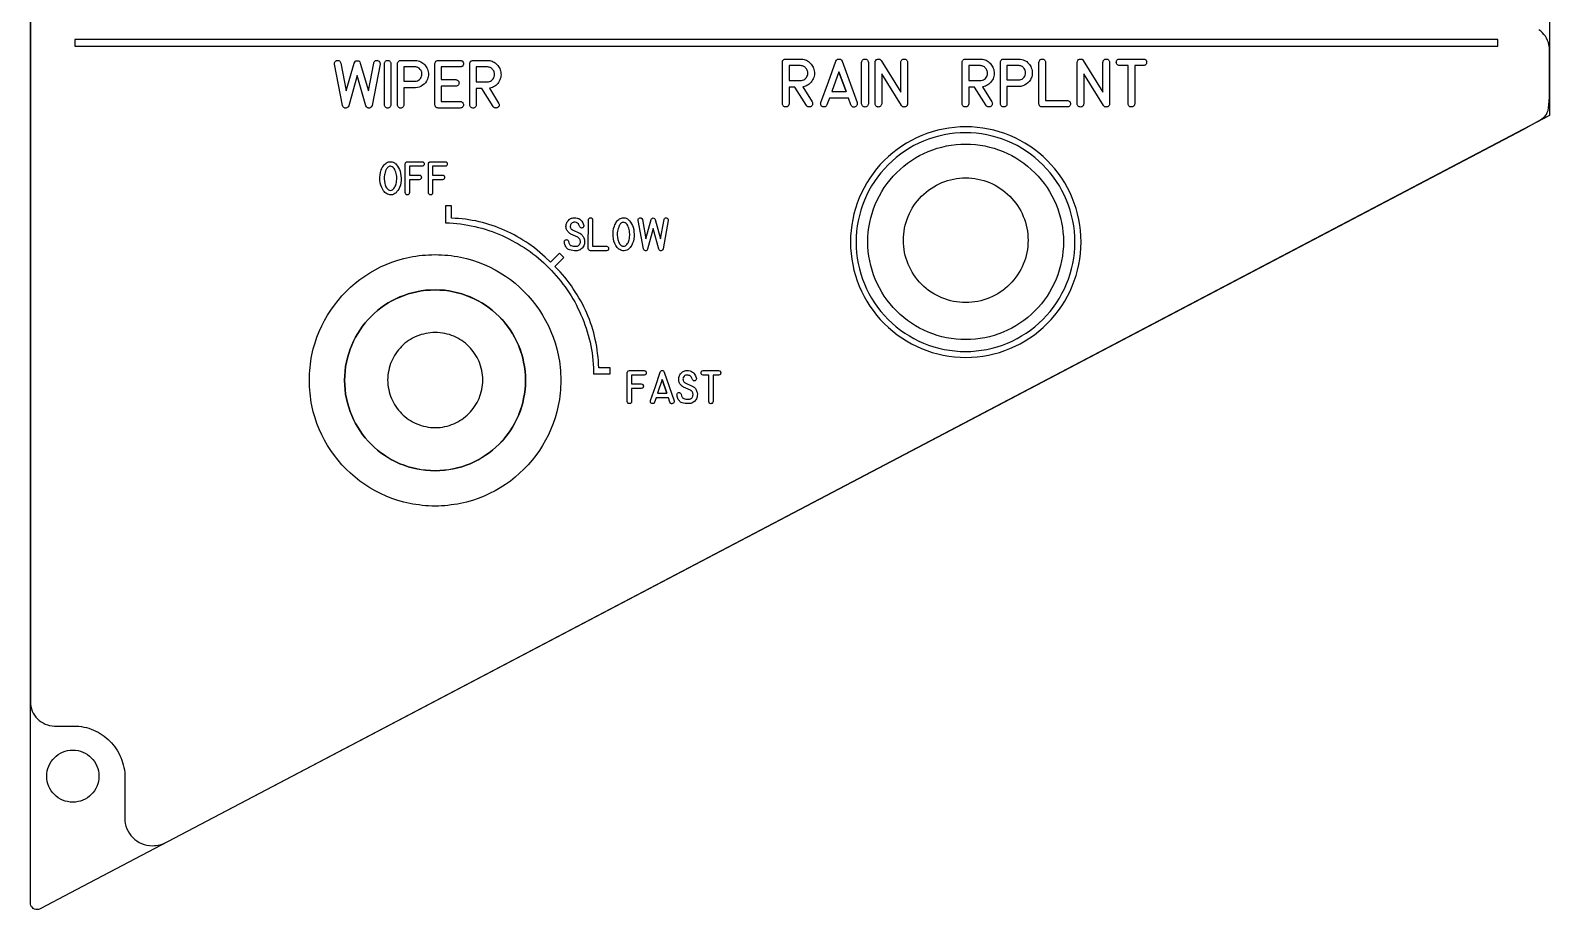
# Model space of a CAD drawing. Extents: x 686 to 831, y 82 to 686.
# Drawn here: x 685.8 to 830.8, y 81.7 to 165.7 of the extents above; entities that cross this region are included whole.
import ezdxf

# ---------------------------------------------------------------- set-up
doc = ezdxf.new("R2010")
doc.units = 0
for name, color, linetype in [('_BACKPANEL', 5, 'CONTINUOUS'), ('_ENGRAVING', 105, 'CONTINUOUS'), ('_TOPLAYER', 1, 'CONTINUOUS')]:
    doc.layers.add(name, color=color, linetype=linetype)

msp = doc.modelspace()

# ---------------------------------------------------------------- linework, layer by layer
at = {"layer": '_BACKPANEL'}
for points in [[(685.8, 251.59), (830.8, 251.59), (830.8, 251.28), (830.8, 167.07), (830.8, 157.54), (689.55, 83.31), (686.79, 81.85), (686.68, 81.8), (686.56, 81.76), (686.5, 81.75), (686.43, 81.74), (686.31, 81.76), (686.19, 81.79), (686.08, 81.85), (685.99, 81.93), (685.91, 82.02), (685.85, 82.13), (685.81, 82.25), (685.8, 82.38), (685.8, 85.59), (685.8, 90.87), (685.8, 251.2)], [(719.9, 132.3), (719.91, 132.06), (719.93, 131.83), (719.96, 131.61), (720, 131.38), (720.05, 131.16), (720.11, 130.95), (720.18, 130.74), (720.26, 130.53), (720.35, 130.33), (720.45, 130.14), (720.56, 129.95), (720.68, 129.76), (720.81, 129.58), (720.94, 129.41), (721.08, 129.25), (721.23, 129.09), (721.39, 128.94), (721.55, 128.8), (721.73, 128.66), (721.9, 128.54), (722.09, 128.42), (722.28, 128.31), (722.47, 128.21), (722.67, 128.12), (722.88, 128.04), (723.09, 127.97), (723.31, 127.9), (723.53, 127.85), (723.75, 127.81), (723.98, 127.78), (724.21, 127.77), (724.44, 127.76), (724.67, 127.77), (724.9, 127.78), (725.13, 127.81), (725.35, 127.85), (725.57, 127.9), (725.79, 127.97), (726, 128.04), (726.21, 128.12), (726.41, 128.21), (726.6, 128.31), (726.79, 128.42), (726.98, 128.54), (727.15, 128.66), (727.33, 128.8), (727.49, 128.94), (727.65, 129.09), (727.8, 129.25), (727.94, 129.41), (728.07, 129.58), (728.2, 129.76), (728.32, 129.95), (728.43, 130.14), (728.53, 130.33), (728.62, 130.53), (728.7, 130.74), (728.77, 130.95), (728.83, 131.16), (728.88, 131.38), (728.92, 131.61), (728.95, 131.83), (728.97, 132.06), (728.98, 132.3), (728.97, 132.53), (728.95, 132.76), (728.92, 132.99), (728.88, 133.21), (728.83, 133.43), (728.77, 133.65), (728.7, 133.86), (728.62, 134.06), (728.53, 134.26), (728.43, 134.46), (728.32, 134.65), (728.2, 134.83), (728.07, 135.01), (727.94, 135.18), (727.8, 135.35), (727.65, 135.5), (727.49, 135.65), (727.33, 135.8), (727.15, 135.93), (726.98, 136.06), (726.79, 136.18), (726.6, 136.29), (726.41, 136.39), (726.21, 136.48), (726, 136.56), (725.79, 136.63), (725.57, 136.69), (725.35, 136.74), (725.13, 136.78), (724.9, 136.81), (724.67, 136.83), (724.44, 136.83), (724.21, 136.83), (723.98, 136.81), (723.75, 136.78), (723.53, 136.74), (723.31, 136.69), (723.09, 136.63), (722.88, 136.56), (722.67, 136.48), (722.47, 136.39), (722.28, 136.29), (722.09, 136.18), (721.9, 136.06), (721.73, 135.93), (721.55, 135.8), (721.39, 135.65), (721.23, 135.5), (721.08, 135.35), (720.94, 135.18), (720.81, 135.01), (720.68, 134.83), (720.56, 134.65), (720.45, 134.46), (720.35, 134.26), (720.26, 134.06), (720.18, 133.86), (720.11, 133.65), (720.05, 133.43), (720, 133.21), (719.96, 132.99), (719.93, 132.76), (719.91, 132.53)], [(689.85, 91.99), (689.59, 92.01), (689.35, 92.05), (689.11, 92.11), (688.88, 92.19), (688.66, 92.3), (688.46, 92.42), (688.27, 92.56), (688.09, 92.72), (687.93, 92.9), (687.79, 93.09), (687.66, 93.3), (687.56, 93.51), (687.47, 93.74), (687.41, 93.98), (687.37, 94.23), (687.36, 94.48), (687.37, 94.74), (687.41, 94.98), (687.47, 95.22), (687.56, 95.45), (687.66, 95.67), (687.79, 95.87), (687.93, 96.07), (688.09, 96.24), (688.27, 96.4), (688.46, 96.55), (688.66, 96.67), (688.88, 96.78), (689.11, 96.86), (689.35, 96.92), (689.59, 96.96), (689.85, 96.97), (690.1, 96.96), (690.35, 96.92), (690.59, 96.86), (690.82, 96.78), (691.04, 96.67), (691.24, 96.55), (691.43, 96.4), (691.61, 96.24), (691.77, 96.07), (691.91, 95.87), (692.04, 95.67), (692.14, 95.45), (692.23, 95.22), (692.29, 94.98), (692.32, 94.74), (692.34, 94.48), (692.32, 94.23), (692.29, 93.98), (692.23, 93.74), (692.14, 93.51), (692.04, 93.3), (691.91, 93.09), (691.77, 92.9), (691.61, 92.72), (691.43, 92.56), (691.24, 92.42), (691.04, 92.3), (690.82, 92.19), (690.59, 92.11), (690.35, 92.05), (690.1, 92.01)]]:
    msp.add_lwpolyline(points, close=True, dxfattribs=at)
msp.add_lwpolyline([(775.07, 151.59, -0.414214), (781.02, 145.64, -0.414214), (775.07, 139.69, -0.414214), (769.12, 145.64, -0.414214)], format="xyb", close=True, dxfattribs=at)
at = {"layer": '_ENGRAVING'}
for points in [[(690.05, 164.17), (825.87, 164.17), (825.87, 164.81), (690.05, 164.81)], [(717.29, 162.55), (718.06, 159.9), (718.57, 162.55), (718.59, 162.62), (718.62, 162.68), (718.66, 162.73), (718.7, 162.76), (718.75, 162.79), (718.8, 162.8), (718.86, 162.81), (718.92, 162.8), (718.99, 162.78), (719.04, 162.75), (719.08, 162.72), (719.12, 162.68), (719.15, 162.63), (719.16, 162.57), (719.17, 162.51), (719.17, 162.44), (718.42, 158.51), (718.37, 158.4), (718.34, 158.36), (718.31, 158.33), (718.27, 158.3), (718.23, 158.28), (718.18, 158.26), (718.13, 158.26), (718.08, 158.26), (718.03, 158.27), (717.99, 158.28), (717.95, 158.31), (717.91, 158.34), (717.88, 158.38), (717.82, 158.48), (717, 161.35), (716.18, 158.48), (716.12, 158.38), (716.09, 158.34), (716.05, 158.31), (716.01, 158.28), (715.97, 158.27), (715.92, 158.26), (715.87, 158.26), (715.82, 158.26), (715.78, 158.28), (715.73, 158.3), (715.7, 158.33), (715.63, 158.41), (715.58, 158.51), (714.83, 162.44), (714.83, 162.51), (714.84, 162.58), (714.86, 162.64), (714.89, 162.69), (714.92, 162.73), (714.97, 162.76), (715.02, 162.79), (715.07, 162.8), (715.13, 162.81), (715.19, 162.8), (715.24, 162.79), (715.29, 162.76), (715.33, 162.73), (715.37, 162.68), (715.41, 162.62), (715.44, 162.55), (715.94, 159.89), (716.7, 162.55), (716.76, 162.65), (716.82, 162.72), (716.86, 162.75), (716.91, 162.76), (717, 162.78), (717.05, 162.78), (717.1, 162.77), (717.14, 162.75), (717.18, 162.73), (717.21, 162.69), (717.24, 162.66)], [(720.21, 158.56), (720.2, 158.49), (720.17, 158.43), (720.14, 158.37), (720.11, 158.33), (720.07, 158.3), (720.02, 158.27), (719.96, 158.26), (719.9, 158.25), (719.84, 158.26), (719.78, 158.27), (719.73, 158.3), (719.69, 158.33), (719.66, 158.37), (719.63, 158.43), (719.61, 158.49), (719.59, 158.56), (719.59, 162.49), (719.61, 162.57), (719.63, 162.63), (719.66, 162.68), (719.69, 162.73), (719.73, 162.76), (719.78, 162.79), (719.84, 162.8), (719.9, 162.81), (719.96, 162.8), (720.02, 162.79), (720.07, 162.76), (720.11, 162.73), (720.14, 162.68), (720.17, 162.63), (720.2, 162.57), (720.21, 162.49)], [(722.51, 162.81), (722.55, 162.81), (722.68, 162.79), (722.82, 162.76), (722.94, 162.73), (723.06, 162.68), (723.17, 162.62), (723.27, 162.55), (723.36, 162.48), (723.45, 162.39), (723.52, 162.3), (723.59, 162.2), (723.65, 162.09), (723.7, 161.97), (723.74, 161.85), (723.77, 161.72), (723.79, 161.6), (723.79, 161.48), (723.79, 161.36), (723.77, 161.24), (723.74, 161.13), (723.7, 161.01), (723.61, 160.83), (723.5, 160.68), (723.38, 160.54), (723.24, 160.43), (723.08, 160.33), (722.91, 160.26), (722.74, 160.22), (722.55, 160.19), (722.51, 160.19), (721.45, 160.19), (721.45, 158.57), (721.43, 158.5), (721.41, 158.43), (721.38, 158.38), (721.35, 158.34), (721.31, 158.3), (721.26, 158.28), (721.2, 158.26), (721.14, 158.26), (721.07, 158.26), (721.02, 158.28), (720.97, 158.3), (720.93, 158.34), (720.89, 158.38), (720.86, 158.43), (720.84, 158.5), (720.83, 158.57), (720.83, 162.5), (720.84, 162.56), (720.86, 162.62), (720.89, 162.67), (720.92, 162.71), (720.96, 162.75), (721, 162.77), (721.06, 162.79), (721.12, 162.81), (721.14, 162.81)], [(726.83, 162.19), (725.02, 162.19), (725.02, 160.97), (726.4, 160.97), (726.47, 160.96), (726.54, 160.93), (726.59, 160.91), (726.63, 160.87), (726.67, 160.83), (726.69, 160.78), (726.7, 160.72), (726.71, 160.66), (726.7, 160.59), (726.69, 160.53), (726.66, 160.48), (726.63, 160.44), (726.59, 160.41), (726.53, 160.38), (726.47, 160.36), (726.4, 160.34), (725.02, 160.34), (725.02, 158.88), (726.83, 158.88), (726.9, 158.87), (726.96, 158.84), (727.02, 158.82), (727.06, 158.78), (727.09, 158.74), (727.12, 158.69), (727.13, 158.63), (727.14, 158.57), (727.13, 158.51), (727.12, 158.45), (727.09, 158.4), (727.06, 158.36), (727.02, 158.32), (726.96, 158.29), (726.9, 158.27), (726.83, 158.26), (724.72, 158.26), (724.66, 158.27), (724.6, 158.29), (724.55, 158.32), (724.51, 158.35), (724.47, 158.4), (724.44, 158.45), (724.42, 158.51), (724.41, 158.57), (724.41, 162.5), (724.42, 162.57), (724.45, 162.63), (724.47, 162.68), (724.51, 162.72), (724.55, 162.75), (724.6, 162.78), (724.66, 162.8), (724.72, 162.81), (726.83, 162.81), (726.9, 162.8), (726.96, 162.78), (727.02, 162.75), (727.06, 162.72), (727.09, 162.67), (727.12, 162.62), (727.13, 162.56), (727.14, 162.49), (727.13, 162.43), (727.12, 162.37), (727.09, 162.32), (727.06, 162.27), (727.02, 162.24), (726.96, 162.21), (726.9, 162.2)], [(730.49, 158.74), (730.52, 158.68), (730.54, 158.62), (730.55, 158.56), (730.54, 158.51), (730.53, 158.46), (730.5, 158.41), (730.46, 158.36), (730.42, 158.32), (730.36, 158.29), (730.3, 158.27), (730.24, 158.26), (730.18, 158.27), (730.11, 158.28), (730.06, 158.31), (730.01, 158.35), (729.98, 158.4), (728.9, 160.13), (728.36, 160.13), (728.36, 158.57), (728.35, 158.48), (728.31, 158.4), (728.26, 158.34), (728.18, 158.29), (728.1, 158.26), (728.02, 158.26), (727.94, 158.28), (727.86, 158.32), (727.81, 158.37), (727.77, 158.43), (727.75, 158.5), (727.74, 158.57), (727.74, 162.5), (727.75, 162.56), (727.76, 162.62), (727.79, 162.67), (727.83, 162.72), (727.88, 162.76), (727.93, 162.78), (727.99, 162.8), (728.05, 162.81), (729.4, 162.81), (729.52, 162.8), (729.64, 162.79), (729.75, 162.76), (729.86, 162.73), (729.96, 162.68), (730.06, 162.63), (730.16, 162.56), (730.25, 162.49), (730.33, 162.41), (730.41, 162.32), (730.48, 162.23), (730.54, 162.13), (730.59, 162.03), (730.63, 161.92), (730.67, 161.81), (730.69, 161.69), (730.71, 161.56), (730.72, 161.43), (730.71, 161.31), (730.69, 161.18), (730.65, 161.06), (730.61, 160.94), (730.55, 160.83), (730.48, 160.71), (730.4, 160.6), (730.31, 160.51), (730.22, 160.42), (730.12, 160.35), (730.01, 160.28), (729.9, 160.23), (729.78, 160.19), (729.66, 160.16), (729.62, 160.15)], [(760.41, 158.84), (760.44, 158.78), (760.46, 158.72), (760.46, 158.66), (760.46, 158.61), (760.44, 158.56), (760.42, 158.51), (760.38, 158.46), (760.33, 158.42), (760.27, 158.39), (760.21, 158.37), (760.15, 158.36), (760.08, 158.37), (760.01, 158.38), (759.96, 158.41), (759.91, 158.45), (759.87, 158.51), (758.77, 160.25), (758.21, 160.25), (758.21, 158.67), (758.2, 158.58), (758.17, 158.51), (758.11, 158.44), (758.03, 158.39), (757.95, 158.36), (757.86, 158.36), (757.78, 158.38), (757.7, 158.42), (757.65, 158.47), (757.61, 158.53), (757.59, 158.6), (757.58, 158.67), (757.58, 162.63), (757.59, 162.69), (757.6, 162.75), (757.63, 162.8), (757.67, 162.85), (757.72, 162.89), (757.77, 162.92), (757.83, 162.94), (757.89, 162.94), (759.28, 162.94), (759.41, 162.94), (759.53, 162.92), (759.64, 162.9), (759.75, 162.86), (759.86, 162.82), (759.96, 162.76), (760.06, 162.7), (760.15, 162.62), (760.24, 162.54), (760.32, 162.45), (760.39, 162.36), (760.45, 162.26), (760.51, 162.16), (760.55, 162.05), (760.59, 161.93), (760.61, 161.81), (760.63, 161.68), (760.63, 161.55), (760.63, 161.43), (760.6, 161.3), (760.57, 161.18), (760.52, 161.06), (760.46, 160.94), (760.39, 160.83), (760.31, 160.72), (760.22, 160.62), (760.12, 160.54), (760.02, 160.46), (759.91, 160.4), (759.8, 160.34), (759.68, 160.3), (759.55, 160.27), (759.51, 160.27)], [(761.24, 158.79), (761.96, 160.76), (762.68, 162.74), (762.73, 162.82), (762.76, 162.86), (762.79, 162.89), (762.83, 162.91), (762.87, 162.93), (762.97, 162.94), (763.07, 162.93), (763.12, 162.91), (763.16, 162.89), (763.19, 162.86), (763.22, 162.83), (763.27, 162.74), (764.7, 158.78), (764.72, 158.7), (764.72, 158.63), (764.71, 158.57), (764.69, 158.52), (764.66, 158.47), (764.62, 158.43), (764.57, 158.4), (764.51, 158.37), (764.45, 158.35), (764.39, 158.35), (764.33, 158.35), (764.28, 158.37), (764.23, 158.4), (764.19, 158.44), (764.15, 158.49), (764.11, 158.56), (763.88, 159.2), (762.06, 159.2), (761.83, 158.57), (761.79, 158.51), (761.75, 158.46), (761.71, 158.42), (761.66, 158.39), (761.61, 158.37), (761.55, 158.36), (761.49, 158.37), (761.43, 158.39), (761.36, 158.42), (761.31, 158.45), (761.28, 158.49), (761.25, 158.54), (761.23, 158.59), (761.22, 158.65), (761.23, 158.72)], [(765.78, 158.67), (765.76, 158.59), (765.74, 158.53), (765.71, 158.47), (765.68, 158.43), (765.63, 158.4), (765.58, 158.37), (765.53, 158.36), (765.46, 158.35), (765.4, 158.36), (765.34, 158.37), (765.29, 158.4), (765.25, 158.43), (765.21, 158.48), (765.18, 158.53), (765.16, 158.59), (765.14, 158.67), (765.14, 162.62), (765.16, 162.7), (765.18, 162.76), (765.21, 162.82), (765.25, 162.86), (765.29, 162.89), (765.34, 162.92), (765.4, 162.93), (765.46, 162.94), (765.53, 162.94), (765.58, 162.92), (765.63, 162.9), (765.68, 162.86), (765.71, 162.82), (765.74, 162.76), (765.76, 162.7), (765.78, 162.62)], [(769.51, 158.67), (769.5, 158.61), (769.49, 158.56), (769.47, 158.51), (769.45, 158.47), (769.42, 158.44), (769.38, 158.41), (769.33, 158.39), (769.28, 158.37), (769.22, 158.36), (769.17, 158.35), (769.12, 158.36), (769.08, 158.37), (769.04, 158.39), (769, 158.42), (768.96, 158.46), (768.93, 158.5), (767.05, 161.52), (767.05, 158.67), (767.03, 158.59), (767.01, 158.53), (766.98, 158.48), (766.94, 158.43), (766.9, 158.4), (766.85, 158.37), (766.79, 158.36), (766.73, 158.35), (766.67, 158.36), (766.61, 158.37), (766.56, 158.4), (766.52, 158.43), (766.48, 158.48), (766.45, 158.53), (766.43, 158.59), (766.42, 158.67), (766.42, 162.62), (766.44, 162.73), (766.49, 162.81), (766.56, 162.88), (766.65, 162.93), (766.7, 162.94), (766.75, 162.94), (766.8, 162.94), (766.84, 162.93), (766.88, 162.91), (766.92, 162.88), (767, 162.79), (768.88, 159.77), (768.88, 162.62), (768.89, 162.69), (768.91, 162.76), (768.94, 162.81), (768.98, 162.86), (769.02, 162.89), (769.07, 162.92), (769.13, 162.93), (769.2, 162.94), (769.27, 162.93), (769.33, 162.91), (769.38, 162.89), (769.42, 162.85), (769.45, 162.81), (769.48, 162.76), (769.5, 162.69), (769.51, 162.62)], [(777.56, 158.84), (777.59, 158.78), (777.61, 158.72), (777.62, 158.66), (777.61, 158.61), (777.6, 158.56), (777.57, 158.51), (777.53, 158.46), (777.48, 158.42), (777.42, 158.39), (777.36, 158.37), (777.3, 158.36), (777.23, 158.37), (777.17, 158.38), (777.11, 158.41), (777.06, 158.45), (777.03, 158.51), (775.92, 160.25), (775.36, 160.25), (775.36, 158.67), (775.35, 158.58), (775.32, 158.51), (775.26, 158.44), (775.19, 158.39), (775.1, 158.36), (775.02, 158.36), (774.93, 158.38), (774.86, 158.42), (774.8, 158.47), (774.76, 158.53), (774.74, 158.6), (774.73, 158.67), (774.73, 162.63), (774.74, 162.69), (774.76, 162.75), (774.78, 162.8), (774.82, 162.85), (774.87, 162.89), (774.92, 162.92), (774.98, 162.94), (775.05, 162.94), (776.44, 162.94), (776.56, 162.94), (776.68, 162.92), (776.79, 162.9), (776.9, 162.86), (777.01, 162.82), (777.11, 162.76), (777.21, 162.7), (777.31, 162.62), (777.39, 162.54), (777.47, 162.45), (777.54, 162.36), (777.61, 162.26), (777.66, 162.16), (777.7, 162.05), (777.74, 161.93), (777.77, 161.81), (777.78, 161.68), (777.79, 161.55), (777.78, 161.43), (777.76, 161.3), (777.72, 161.18), (777.68, 161.06), (777.62, 160.94), (777.54, 160.83), (777.46, 160.72), (777.37, 160.62), (777.28, 160.54), (777.17, 160.46), (777.07, 160.4), (776.95, 160.34), (776.83, 160.3), (776.7, 160.27), (776.66, 160.27)], [(780.1, 162.94), (780.14, 162.94), (780.28, 162.93), (780.42, 162.9), (780.55, 162.86), (780.67, 162.81), (780.78, 162.75), (780.89, 162.69), (780.98, 162.61), (781.07, 162.52), (781.15, 162.43), (781.22, 162.33), (781.28, 162.22), (781.33, 162.1), (781.37, 161.97), (781.4, 161.85), (781.42, 161.73), (781.42, 161.61), (781.42, 161.49), (781.4, 161.37), (781.37, 161.25), (781.32, 161.13), (781.24, 160.95), (781.13, 160.8), (781, 160.66), (780.85, 160.54), (780.69, 160.45), (780.52, 160.38), (780.34, 160.33), (780.14, 160.31), (780.1, 160.3), (779.01, 160.3), (779.01, 158.67), (779, 158.6), (778.98, 158.53), (778.95, 158.48), (778.91, 158.44), (778.87, 158.4), (778.82, 158.38), (778.76, 158.36), (778.7, 158.36), (778.63, 158.36), (778.57, 158.38), (778.52, 158.4), (778.48, 158.44), (778.44, 158.48), (778.41, 158.53), (778.39, 158.6), (778.38, 158.67), (778.38, 162.63), (778.39, 162.69), (778.41, 162.75), (778.44, 162.8), (778.47, 162.84), (778.51, 162.88), (778.56, 162.91), (778.61, 162.93), (778.68, 162.94), (778.7, 162.94)], [(782.38, 158.36), (782.31, 158.36), (782.25, 158.38), (782.2, 158.41), (782.16, 158.44), (782.12, 158.49), (782.09, 158.54), (782.07, 158.6), (782.06, 158.67), (782.06, 162.62), (782.07, 162.7), (782.1, 162.76), (782.13, 162.82), (782.16, 162.86), (782.21, 162.9), (782.26, 162.92), (782.32, 162.94), (782.38, 162.94), (782.45, 162.93), (782.51, 162.92), (782.56, 162.89), (782.6, 162.86), (782.63, 162.81), (782.66, 162.76), (782.68, 162.7), (782.69, 162.62), (782.69, 158.98), (784.75, 158.98), (784.83, 158.97), (784.89, 158.95), (784.95, 158.92), (784.99, 158.88), (785.03, 158.84), (785.05, 158.79), (785.07, 158.73), (785.07, 158.66), (785.06, 158.59), (785.05, 158.53), (785.02, 158.48), (784.99, 158.44), (784.94, 158.41), (784.89, 158.38), (784.83, 158.36), (784.75, 158.36)], [(788.8, 158.67), (788.79, 158.61), (788.78, 158.56), (788.77, 158.51), (788.74, 158.47), (788.71, 158.44), (788.67, 158.41), (788.62, 158.39), (788.57, 158.37), (788.51, 158.36), (788.46, 158.35), (788.41, 158.36), (788.37, 158.37), (788.33, 158.39), (788.29, 158.42), (788.25, 158.46), (788.22, 158.5), (786.34, 161.52), (786.34, 158.67), (786.32, 158.59), (786.3, 158.53), (786.27, 158.48), (786.23, 158.43), (786.19, 158.4), (786.14, 158.37), (786.08, 158.36), (786.02, 158.35), (785.96, 158.36), (785.9, 158.37), (785.85, 158.4), (785.81, 158.43), (785.77, 158.48), (785.74, 158.53), (785.72, 158.59), (785.71, 158.67), (785.71, 162.62), (785.73, 162.73), (785.78, 162.81), (785.85, 162.88), (785.94, 162.93), (785.99, 162.94), (786.04, 162.94), (786.09, 162.94), (786.13, 162.93), (786.17, 162.91), (786.21, 162.88), (786.29, 162.79), (788.17, 159.77), (788.17, 162.62), (788.18, 162.69), (788.2, 162.76), (788.23, 162.81), (788.27, 162.86), (788.31, 162.89), (788.36, 162.92), (788.42, 162.93), (788.49, 162.94), (788.56, 162.93), (788.62, 162.91), (788.67, 162.89), (788.71, 162.85), (788.74, 162.81), (788.77, 162.76), (788.79, 162.69), (788.8, 162.62)], [(790.57, 158.67), (790.57, 162.31), (789.75, 162.31), (789.68, 162.32), (789.62, 162.34), (789.56, 162.37), (789.52, 162.4), (789.48, 162.44), (789.46, 162.5), (789.45, 162.56), (789.44, 162.62), (789.45, 162.69), (789.46, 162.75), (789.48, 162.8), (789.52, 162.85), (789.56, 162.88), (789.62, 162.91), (789.68, 162.93), (789.75, 162.94), (792.02, 162.94), (792.1, 162.93), (792.16, 162.91), (792.21, 162.88), (792.26, 162.85), (792.29, 162.81), (792.31, 162.75), (792.33, 162.69), (792.33, 162.62), (792.33, 162.56), (792.32, 162.5), (792.29, 162.44), (792.26, 162.4), (792.21, 162.36), (792.16, 162.34), (792.1, 162.32), (792.02, 162.31), (791.21, 162.31), (791.21, 158.67), (791.19, 158.6), (791.17, 158.53), (791.13, 158.48), (791.1, 158.43), (791.05, 158.4), (791, 158.38), (790.94, 158.36), (790.88, 158.36), (790.81, 158.36), (790.75, 158.38), (790.7, 158.4), (790.66, 158.44), (790.63, 158.48), (790.6, 158.54), (790.58, 158.6)], [(722.51, 162.18), (721.45, 162.18), (721.45, 160.82), (722.51, 160.82), (722.63, 160.83), (722.74, 160.86), (722.85, 160.91), (722.94, 160.99), (723.03, 161.08), (723.1, 161.18), (723.14, 161.29), (723.17, 161.41), (723.17, 161.56), (723.16, 161.63), (723.15, 161.7), (723.12, 161.76), (723.09, 161.83), (723.01, 161.95), (722.9, 162.05), (722.84, 162.09), (722.78, 162.12), (722.72, 162.15), (722.65, 162.17), (722.58, 162.18)], [(729.4, 160.76), (729.51, 160.77), (729.61, 160.79), (729.71, 160.84), (729.81, 160.9), (729.9, 160.97), (729.97, 161.06), (730.02, 161.15), (730.07, 161.26), (730.09, 161.34), (730.1, 161.42), (730.1, 161.5), (730.09, 161.58), (730.08, 161.66), (730.05, 161.73), (730.02, 161.8), (729.97, 161.88), (729.92, 161.94), (729.86, 162), (729.8, 162.05), (729.74, 162.09), (729.67, 162.12), (729.59, 162.15), (729.51, 162.17), (729.43, 162.18), (728.36, 162.18), (728.36, 160.76)], [(759.28, 160.88), (759.4, 160.89), (759.5, 160.91), (759.61, 160.96), (759.71, 161.02), (759.79, 161.09), (759.87, 161.18), (759.92, 161.27), (759.97, 161.38), (759.99, 161.46), (760, 161.55), (760, 161.63), (759.99, 161.71), (759.98, 161.78), (759.95, 161.86), (759.92, 161.93), (759.87, 162), (759.82, 162.07), (759.76, 162.13), (759.7, 162.18), (759.63, 162.22), (759.56, 162.25), (759.48, 162.28), (759.4, 162.3), (759.31, 162.31), (758.21, 162.31), (758.21, 160.88)], [(763.65, 159.83), (762.97, 161.71), (762.29, 159.83)], [(762.97, 161.71), (763.65, 159.83)], [(776.44, 160.88), (776.55, 160.89), (776.66, 160.91), (776.76, 160.96), (776.86, 161.02), (776.95, 161.09), (777.02, 161.18), (777.08, 161.27), (777.12, 161.38), (777.14, 161.46), (777.15, 161.55), (777.15, 161.63), (777.15, 161.71), (777.13, 161.78), (777.1, 161.86), (777.07, 161.93), (777.02, 162), (776.97, 162.07), (776.91, 162.13), (776.85, 162.18), (776.78, 162.22), (776.71, 162.25), (776.63, 162.28), (776.55, 162.3), (776.47, 162.31), (775.36, 162.31), (775.36, 160.88)], [(780.1, 162.31), (779.01, 162.31), (779.01, 160.94), (780.1, 160.94), (780.23, 160.95), (780.34, 160.98), (780.45, 161.03), (780.55, 161.11), (780.64, 161.2), (780.71, 161.3), (780.76, 161.41), (780.78, 161.53), (780.79, 161.61), (780.79, 161.68), (780.78, 161.75), (780.76, 161.82), (780.74, 161.89), (780.7, 161.95), (780.66, 162.02), (780.62, 162.08), (780.56, 162.13), (780.51, 162.18), (780.45, 162.22), (780.39, 162.25), (780.32, 162.28), (780.25, 162.3), (780.18, 162.31)], [(721.08, 152.23), (721.14, 152.01), (721.17, 151.79), (721.19, 151.57), (721.18, 151.34), (721.16, 151.11), (721.11, 150.9), (721.04, 150.69), (720.95, 150.5), (720.88, 150.39), (720.79, 150.28), (720.7, 150.18), (720.59, 150.1), (720.48, 150.03), (720.36, 149.99), (720.23, 149.97), (720.1, 149.98), (720, 150.01), (719.9, 150.04), (719.8, 150.09), (719.72, 150.14), (719.63, 150.21), (719.56, 150.29), (719.49, 150.37), (719.43, 150.47), (719.33, 150.68), (719.25, 150.9), (719.19, 151.13), (719.16, 151.37), (719.16, 151.62), (719.18, 151.87), (719.22, 152.11), (719.29, 152.35), (719.33, 152.46), (719.38, 152.57), (719.44, 152.66), (719.5, 152.75), (719.56, 152.84), (719.64, 152.91), (719.72, 152.98), (719.8, 153.03), (719.89, 153.08), (719.98, 153.11), (720.07, 153.13), (720.16, 153.14), (720.25, 153.13), (720.33, 153.12), (720.41, 153.1), (720.48, 153.07), (720.55, 153.03), (720.62, 152.98), (720.68, 152.92), (720.74, 152.85), (720.85, 152.71), (720.94, 152.55), (721.02, 152.39)], [(720.17, 152.7), (720.11, 152.7), (720.04, 152.68), (719.99, 152.66), (719.94, 152.62), (719.89, 152.58), (719.84, 152.53), (719.8, 152.47), (719.77, 152.39), (719.7, 152.25), (719.65, 152.11), (719.62, 151.99), (719.59, 151.87), (719.57, 151.7), (719.57, 151.49), (719.59, 151.27), (719.63, 151.05), (719.66, 150.94), (719.7, 150.84), (719.74, 150.74), (719.79, 150.65), (719.85, 150.57), (719.92, 150.51), (719.99, 150.46), (720.08, 150.42), (720.17, 150.4), (720.26, 150.41), (720.35, 150.44), (720.42, 150.51), (720.49, 150.58), (720.55, 150.66), (720.6, 150.75), (720.65, 150.83), (720.68, 150.93), (720.71, 151.04), (720.73, 151.16), (720.75, 151.3), (720.76, 151.44), (720.76, 151.59), (720.76, 151.73), (720.74, 151.88), (720.71, 152.02), (720.68, 152.15), (720.63, 152.28), (720.58, 152.4), (720.51, 152.5), (720.43, 152.59), (720.34, 152.65), (720.24, 152.69)], [(721.57, 150.19), (721.57, 152.92), (721.59, 153.01), (721.64, 153.08), (721.66, 153.1), (721.7, 153.12), (721.78, 153.14), (723.18, 153.14), (723.27, 153.12), (723.3, 153.1), (723.33, 153.08), (723.35, 153.05), (723.37, 153.01), (723.38, 152.92), (723.37, 152.83), (723.35, 152.79), (723.33, 152.77), (723.3, 152.74), (723.27, 152.72), (723.18, 152.7), (721.98, 152.7), (721.98, 151.86), (722.91, 151.86), (723, 151.84), (723.03, 151.82), (723.06, 151.8), (723.09, 151.77), (723.1, 151.74), (723.12, 151.65), (723.1, 151.56), (723.09, 151.53), (723.07, 151.5), (723.04, 151.47), (723, 151.45), (722.91, 151.42), (721.98, 151.42), (721.98, 150.19), (721.96, 150.1), (721.94, 150.06), (721.92, 150.03), (721.9, 150.01), (721.86, 149.99), (721.78, 149.98), (721.74, 149.98), (721.7, 149.99), (721.67, 150.01), (721.64, 150.03), (721.62, 150.06), (721.6, 150.1)], [(723.79, 150.19), (723.79, 152.92), (723.81, 153.01), (723.85, 153.08), (723.88, 153.1), (723.91, 153.12), (723.99, 153.14), (725.39, 153.14), (725.48, 153.12), (725.51, 153.1), (725.54, 153.08), (725.57, 153.04), (725.58, 153.01), (725.59, 152.92), (725.58, 152.83), (725.56, 152.79), (725.54, 152.76), (725.51, 152.74), (725.48, 152.72), (725.39, 152.7), (724.19, 152.7), (724.19, 151.86), (725.13, 151.86), (725.21, 151.84), (725.25, 151.82), (725.28, 151.8), (725.3, 151.77), (725.31, 151.74), (725.33, 151.65), (725.32, 151.56), (725.3, 151.53), (725.28, 151.5), (725.25, 151.47), (725.22, 151.45), (725.13, 151.42), (724.19, 151.42), (724.19, 150.19), (724.17, 150.1), (724.16, 150.06), (724.14, 150.03), (724.11, 150.01), (724.08, 149.99), (724, 149.98), (723.95, 149.98), (723.91, 149.99), (723.88, 150.01), (723.85, 150.03), (723.83, 150.06), (723.81, 150.1)], [(739.56, 132.89), (741.14, 132.89), (741.14, 133.47), (740.04, 133.47), (740.03, 133.81), (740.01, 134.15), (739.98, 134.49), (739.94, 134.83), (739.9, 135.16), (739.85, 135.5), (739.79, 135.83), (739.72, 136.15), (739.65, 136.48), (739.57, 136.8), (739.48, 137.12), (739.38, 137.43), (739.27, 137.75), (739.16, 138.06), (739.04, 138.37), (738.91, 138.67), (738.78, 138.97), (738.63, 139.27), (738.48, 139.57), (738.33, 139.86), (738.16, 140.15), (737.99, 140.44), (737.81, 140.73), (737.62, 141.01), (737.43, 141.28), (737.22, 141.56), (737.02, 141.83), (736.8, 142.1), (736.58, 142.36), (736.35, 142.63), (736.11, 142.88), (735.86, 143.14), (736.72, 143.98), (736.3, 144.4), (735.44, 143.56), (734.94, 144.04), (734.43, 144.48), (733.9, 144.91), (733.36, 145.3), (733.08, 145.48), (732.81, 145.66), (732.53, 145.83), (732.24, 146), (731.96, 146.16), (731.67, 146.31), (731.38, 146.45), (731.08, 146.58), (730.79, 146.71), (730.49, 146.83), (730.18, 146.95), (729.88, 147.05), (729.57, 147.15), (729.26, 147.25), (728.94, 147.33), (728.62, 147.41), (728.31, 147.48), (727.98, 147.54), (727.66, 147.59), (727.33, 147.64), (727, 147.68), (726.67, 147.71), (726.33, 147.73), (725.99, 147.75), (725.99, 148.91), (725.43, 148.91), (725.43, 147.31), (725.79, 147.29), (726.14, 147.27), (726.49, 147.24), (726.84, 147.2), (727.19, 147.15), (727.54, 147.09), (727.88, 147.03), (728.22, 146.96), (728.56, 146.87), (728.89, 146.78), (729.22, 146.69), (729.55, 146.58), (729.88, 146.47), (730.2, 146.35), (730.52, 146.22), (730.83, 146.08), (731.14, 145.94), (731.45, 145.79), (731.75, 145.63), (732.05, 145.47), (732.35, 145.3), (732.64, 145.12), (732.93, 144.94), (733.21, 144.75), (733.49, 144.55), (733.76, 144.35), (734.03, 144.14), (734.29, 143.92), (734.55, 143.7), (734.8, 143.47), (735.05, 143.24), (735.29, 143), (735.53, 142.76), (735.76, 142.51), (735.99, 142.25), (736.21, 141.99), (736.42, 141.73), (736.63, 141.46), (736.83, 141.19), (737.03, 140.91), (737.22, 140.62), (737.4, 140.34), (737.58, 140.05), (737.75, 139.75), (737.91, 139.45), (738.06, 139.14), (738.21, 138.84), (738.35, 138.52), (738.49, 138.21), (738.62, 137.89), (738.73, 137.57), (738.85, 137.24), (738.95, 136.91), (739.05, 136.58), (739.13, 136.24), (739.22, 135.91), (739.29, 135.57), (739.35, 135.22), (739.41, 134.88), (739.45, 134.53), (739.49, 134.18), (739.52, 133.82), (739.54, 133.47), (739.55, 133.11)], [(738.21, 146.31), (738.23, 146.3), (738.26, 146.29), (738.28, 146.27), (738.31, 146.26), (738.33, 146.24), (738.4, 146.19), (738.46, 146.13), (738.51, 146.07), (738.56, 146), (738.6, 145.93), (738.63, 145.86), (738.66, 145.77), (738.68, 145.69), (738.7, 145.55), (738.69, 145.4), (738.68, 145.3), (738.65, 145.2), (738.61, 145.11), (738.56, 145.02), (738.49, 144.93), (738.43, 144.86), (738.35, 144.8), (738.27, 144.74), (738.17, 144.7), (738.08, 144.66), (737.98, 144.64), (737.88, 144.64), (737.72, 144.64), (737.56, 144.66), (737.4, 144.69), (737.24, 144.73), (737.17, 144.76), (737.1, 144.79), (737.04, 144.84), (736.98, 144.9), (736.93, 144.96), (736.89, 145.04), (736.85, 145.13), (736.81, 145.22), (736.79, 145.32), (736.77, 145.43), (736.76, 145.49), (736.77, 145.54), (736.79, 145.58), (736.82, 145.63), (736.85, 145.66), (736.9, 145.69), (736.95, 145.7), (737, 145.69), (737.05, 145.67), (737.09, 145.64), (737.13, 145.6), (737.16, 145.54), (737.16, 145.53), (737.2, 145.38), (737.25, 145.26), (737.29, 145.22), (737.32, 145.18), (737.36, 145.15), (737.4, 145.13), (737.5, 145.1), (737.61, 145.08), (737.74, 145.07), (737.88, 145.07), (737.95, 145.07), (738.01, 145.09), (738.07, 145.11), (738.12, 145.14), (738.16, 145.18), (738.2, 145.23), (738.24, 145.29), (738.27, 145.35), (738.29, 145.42), (738.29, 145.48), (738.29, 145.55), (738.28, 145.62), (738.26, 145.68), (738.24, 145.74), (738.2, 145.79), (738.16, 145.84), (738.11, 145.88), (738.05, 145.92), (737.38, 146.23), (737.36, 146.24), (737.28, 146.29), (737.21, 146.34), (737.15, 146.4), (737.09, 146.46), (737.05, 146.53), (737.01, 146.6), (736.98, 146.68), (736.95, 146.76), (736.93, 146.86), (736.92, 146.96), (736.93, 147.05), (736.94, 147.14), (736.96, 147.23), (736.99, 147.31), (737.03, 147.39), (737.09, 147.47), (737.15, 147.54), (737.21, 147.61), (737.28, 147.66), (737.35, 147.71), (737.43, 147.74), (737.52, 147.76), (737.6, 147.78), (737.69, 147.78), (737.85, 147.78), (738, 147.75), (738.08, 147.73), (738.15, 147.7), (738.23, 147.65), (738.31, 147.59), (738.37, 147.53), (738.43, 147.45), (738.52, 147.29), (738.6, 147.11), (738.61, 147.07), (738.62, 147), (738.6, 146.93), (738.56, 146.87), (738.53, 146.84), (738.5, 146.82), (738.45, 146.81), (738.41, 146.8), (738.37, 146.81), (738.33, 146.83), (738.29, 146.85), (738.26, 146.89), (738.23, 146.93), (738.15, 147.12), (738.1, 147.2), (738.03, 147.27), (737.97, 147.31), (737.91, 147.33), (737.81, 147.35), (737.68, 147.35), (737.59, 147.34), (737.51, 147.31), (737.44, 147.25), (737.38, 147.18), (737.36, 147.12), (737.34, 147.06), (737.33, 146.99), (737.33, 146.92), (737.35, 146.84), (737.38, 146.77), (737.42, 146.71), (737.48, 146.66), (737.5, 146.65), (737.51, 146.64), (737.53, 146.63), (737.54, 146.62)], [(739.26, 144.63), (739.18, 144.65), (739.15, 144.67), (739.12, 144.69), (739.08, 144.76), (739.05, 144.85), (739.06, 147.57), (739.08, 147.66), (739.1, 147.7), (739.12, 147.73), (739.15, 147.75), (739.18, 147.77), (739.22, 147.78), (739.27, 147.78), (739.35, 147.77), (739.38, 147.75), (739.4, 147.73), (739.43, 147.7), (739.44, 147.66), (739.46, 147.57), (739.46, 145.06), (740.79, 145.06), (740.88, 145.04), (740.92, 145.02), (740.94, 145), (740.97, 144.96), (740.98, 144.93), (740.99, 144.84), (740.98, 144.76), (740.96, 144.72), (740.94, 144.69), (740.91, 144.67), (740.88, 144.65), (740.79, 144.63)], [(743.32, 146.88), (743.38, 146.66), (743.41, 146.44), (743.43, 146.22), (743.42, 145.99), (743.39, 145.77), (743.35, 145.55), (743.28, 145.35), (743.19, 145.16), (743.12, 145.04), (743.03, 144.94), (742.94, 144.84), (742.84, 144.76), (742.72, 144.69), (742.6, 144.65), (742.48, 144.63), (742.35, 144.64), (742.24, 144.67), (742.14, 144.7), (742.05, 144.75), (741.96, 144.8), (741.88, 144.87), (741.81, 144.95), (741.74, 145.03), (741.68, 145.13), (741.57, 145.34), (741.49, 145.55), (741.44, 145.79), (741.41, 146.03), (741.41, 146.27), (741.43, 146.52), (741.47, 146.76), (741.54, 146.99), (741.58, 147.11), (741.63, 147.21), (741.68, 147.31), (741.74, 147.4), (741.81, 147.48), (741.88, 147.56), (741.96, 147.62), (742.04, 147.68), (742.13, 147.73), (742.22, 147.76), (742.31, 147.78), (742.4, 147.78), (742.49, 147.78), (742.57, 147.77), (742.65, 147.74), (742.72, 147.71), (742.79, 147.67), (742.86, 147.62), (742.92, 147.57), (742.98, 147.5), (743.09, 147.35), (743.18, 147.2), (743.26, 147.04)], [(742.41, 147.35), (742.35, 147.34), (742.29, 147.33), (742.23, 147.3), (742.18, 147.27), (742.13, 147.23), (742.09, 147.18), (742.05, 147.11), (742.01, 147.04), (741.95, 146.9), (741.9, 146.76), (741.86, 146.64), (741.84, 146.52), (741.82, 146.35), (741.82, 146.14), (741.84, 145.92), (741.88, 145.7), (741.91, 145.6), (741.94, 145.49), (741.99, 145.4), (742.04, 145.31), (742.1, 145.23), (742.16, 145.16), (742.24, 145.11), (742.32, 145.08), (742.42, 145.06), (742.51, 145.07), (742.59, 145.1), (742.67, 145.16), (742.73, 145.24), (742.79, 145.32), (742.85, 145.4), (742.89, 145.49), (742.92, 145.58), (742.95, 145.69), (742.97, 145.82), (742.99, 145.95), (743, 146.1), (743, 146.24), (742.99, 146.38), (742.98, 146.53), (742.95, 146.67), (742.92, 146.8), (742.87, 146.93), (742.82, 147.04), (742.75, 147.15), (742.67, 147.23), (742.58, 147.3), (742.48, 147.34)], [(745.44, 147.61), (745.94, 145.77), (746.28, 147.61), (746.32, 147.7), (746.34, 147.73), (746.37, 147.75), (746.4, 147.77), (746.44, 147.78), (746.48, 147.78), (746.52, 147.78), (746.59, 147.75), (746.62, 147.72), (746.65, 147.7), (746.66, 147.66), (746.68, 147.62), (746.68, 147.53), (746.18, 144.81), (746.15, 144.73), (746.11, 144.68), (746.06, 144.65), (745.99, 144.63), (745.93, 144.64), (745.87, 144.67), (745.82, 144.72), (745.79, 144.79), (745.24, 146.77), (744.7, 144.79), (744.67, 144.72), (744.62, 144.67), (744.56, 144.64), (744.5, 144.63), (744.44, 144.65), (744.38, 144.68), (744.34, 144.74), (744.31, 144.81), (743.81, 147.53), (743.82, 147.63), (743.85, 147.7), (743.87, 147.73), (743.9, 147.75), (743.97, 147.78), (744.05, 147.78), (744.08, 147.77), (744.11, 147.75), (744.17, 147.7), (744.21, 147.61), (744.54, 145.77), (745.05, 147.61), (745.08, 147.68), (745.13, 147.72), (745.18, 147.75), (745.25, 147.77), (745.31, 147.76), (745.36, 147.73), (745.41, 147.68)], [(736.43, 132.27), (736.42, 131.96), (736.41, 131.65), (736.39, 131.35), (736.36, 131.04), (736.33, 130.74), (736.29, 130.44), (736.24, 130.14), (736.18, 129.85), (736.05, 129.27), (735.89, 128.7), (735.7, 128.14), (735.48, 127.6), (735.24, 127.07), (734.98, 126.55), (734.69, 126.05), (734.38, 125.56), (734.04, 125.09), (733.69, 124.64), (733.31, 124.2), (732.91, 123.78), (732.49, 123.39), (732.06, 123.01), (731.61, 122.65), (731.14, 122.32), (730.65, 122.01), (730.15, 121.72), (729.63, 121.45), (729.1, 121.21), (728.55, 121), (727.99, 120.81), (727.42, 120.65), (726.84, 120.51), (726.55, 120.46), (726.25, 120.41), (725.95, 120.37), (725.65, 120.33), (725.35, 120.3), (725.04, 120.28), (724.74, 120.27), (724.43, 120.27), (724.12, 120.27), (723.81, 120.28), (723.5, 120.3), (723.2, 120.33), (722.9, 120.37), (722.6, 120.41), (722.3, 120.46), (722.01, 120.51), (721.43, 120.65), (720.86, 120.81), (720.3, 121), (719.75, 121.21), (719.22, 121.45), (718.71, 121.72), (718.2, 122.01), (717.72, 122.32), (717.25, 122.65), (716.79, 123.01), (716.36, 123.39), (715.94, 123.78), (715.54, 124.2), (715.17, 124.64), (714.81, 125.09), (714.48, 125.56), (714.16, 126.05), (713.87, 126.55), (713.61, 127.07), (713.37, 127.6), (713.15, 128.14), (712.97, 128.7), (712.8, 129.27), (712.67, 129.85), (712.61, 130.14), (712.56, 130.44), (712.52, 130.74), (712.49, 131.04), (712.46, 131.35), (712.44, 131.65), (712.43, 131.96), (712.43, 132.27), (712.43, 132.58), (712.44, 132.89), (712.46, 133.19), (712.49, 133.5), (712.52, 133.8), (712.56, 134.1), (712.61, 134.39), (712.67, 134.69), (712.8, 135.27), (712.97, 135.84), (713.15, 136.39), (713.37, 136.94), (713.61, 137.47), (713.87, 137.99), (714.16, 138.49), (714.48, 138.98), (714.81, 139.45), (715.17, 139.9), (715.54, 140.34), (715.94, 140.75), (716.36, 141.15), (716.79, 141.53), (717.25, 141.88), (717.72, 142.22), (718.2, 142.53), (718.71, 142.82), (719.22, 143.09), (719.75, 143.33), (720.3, 143.54), (720.86, 143.73), (721.43, 143.89), (722.01, 144.02), (722.3, 144.08), (722.6, 144.13), (722.9, 144.17), (723.2, 144.21), (723.5, 144.23), (723.81, 144.25), (724.12, 144.26), (724.43, 144.27), (724.74, 144.26), (725.04, 144.25), (725.35, 144.23), (725.65, 144.21), (725.95, 144.17), (726.25, 144.13), (726.55, 144.08), (726.84, 144.02), (727.42, 143.89), (727.99, 143.73), (728.55, 143.54), (729.1, 143.33), (729.63, 143.09), (730.15, 142.82), (730.65, 142.53), (731.14, 142.22), (731.61, 141.88), (732.06, 141.53), (732.49, 141.15), (732.91, 140.75), (733.31, 140.34), (733.69, 139.9), (734.04, 139.45), (734.38, 138.98), (734.69, 138.49), (734.98, 137.99), (735.24, 137.47), (735.48, 136.94), (735.7, 136.39), (735.89, 135.84), (736.05, 135.27), (736.18, 134.69), (736.24, 134.39), (736.29, 134.1), (736.33, 133.8), (736.36, 133.5), (736.39, 133.19), (736.41, 132.89), (736.42, 132.58)], [(733.06, 132.27), (733.05, 131.82), (733.02, 131.39), (732.96, 130.95), (732.88, 130.53), (732.79, 130.11), (732.67, 129.7), (732.54, 129.3), (732.38, 128.91), (732.21, 128.53), (732.02, 128.15), (731.81, 127.79), (731.59, 127.44), (731.34, 127.1), (731.09, 126.78), (730.82, 126.46), (730.53, 126.16), (730.23, 125.88), (729.92, 125.61), (729.59, 125.35), (729.25, 125.11), (728.9, 124.88), (728.54, 124.68), (728.17, 124.49), (727.79, 124.31), (727.39, 124.16), (726.99, 124.02), (726.58, 123.91), (726.17, 123.81), (725.74, 123.73), (725.31, 123.68), (724.87, 123.65), (724.43, 123.63), (723.98, 123.65), (723.54, 123.68), (723.11, 123.73), (722.69, 123.81), (722.27, 123.91), (721.86, 124.02), (721.46, 124.16), (721.07, 124.31), (720.68, 124.49), (720.31, 124.68), (719.95, 124.88), (719.6, 125.11), (719.26, 125.35), (718.93, 125.61), (718.62, 125.88), (718.32, 126.16), (718.03, 126.46), (717.76, 126.78), (717.51, 127.1), (717.27, 127.44), (717.04, 127.79), (716.83, 128.15), (716.64, 128.53), (716.47, 128.91), (716.32, 129.3), (716.18, 129.7), (716.06, 130.11), (715.97, 130.53), (715.89, 130.95), (715.84, 131.39), (715.8, 131.82), (715.79, 132.27), (715.8, 132.71), (715.84, 133.15), (715.89, 133.58), (715.97, 134.01), (716.06, 134.43), (716.18, 134.84), (716.32, 135.24), (716.47, 135.63), (716.64, 136.01), (716.83, 136.38), (717.04, 136.75), (717.27, 137.1), (717.51, 137.43), (717.76, 137.76), (718.03, 138.07), (718.32, 138.37), (718.62, 138.66), (718.93, 138.93), (719.26, 139.19), (719.6, 139.43), (719.95, 139.65), (720.31, 139.86), (720.68, 140.05), (721.07, 140.22), (721.46, 140.38), (721.86, 140.51), (722.27, 140.63), (722.69, 140.73), (723.11, 140.8), (723.54, 140.86), (723.98, 140.89), (724.43, 140.9), (724.87, 140.89), (725.31, 140.86), (725.74, 140.8), (726.17, 140.73), (726.58, 140.63), (726.99, 140.51), (727.39, 140.38), (727.79, 140.22), (728.17, 140.05), (728.54, 139.86), (728.9, 139.65), (729.25, 139.43), (729.59, 139.19), (729.92, 138.93), (730.23, 138.66), (730.53, 138.37), (730.82, 138.07), (731.09, 137.76), (731.34, 137.43), (731.59, 137.1), (731.81, 136.75), (732.02, 136.38), (732.21, 136.01), (732.38, 135.63), (732.54, 135.24), (732.67, 134.84), (732.79, 134.43), (732.88, 134.01), (732.96, 133.58), (733.02, 133.15), (733.05, 132.71)], [(742.77, 130.25), (742.77, 132.98), (742.79, 133.07), (742.83, 133.13), (742.86, 133.16), (742.89, 133.18), (742.97, 133.2), (744.37, 133.2), (744.46, 133.18), (744.5, 133.16), (744.52, 133.13), (744.55, 133.1), (744.56, 133.07), (744.57, 132.98), (744.56, 132.89), (744.55, 132.85), (744.52, 132.82), (744.5, 132.8), (744.46, 132.78), (744.37, 132.76), (743.17, 132.76), (743.17, 131.92), (744.11, 131.92), (744.19, 131.9), (744.23, 131.88), (744.26, 131.86), (744.28, 131.83), (744.3, 131.79), (744.31, 131.71), (744.3, 131.62), (744.28, 131.59), (744.26, 131.56), (744.23, 131.53), (744.2, 131.51), (744.11, 131.48), (743.17, 131.48), (743.17, 130.25), (743.16, 130.16), (743.14, 130.12), (743.12, 130.09), (743.09, 130.07), (743.06, 130.05), (742.98, 130.04), (742.93, 130.04), (742.9, 130.05), (742.86, 130.07), (742.83, 130.09), (742.81, 130.12), (742.79, 130.16)], [(744.99, 130.33), (745.45, 131.69), (745.92, 133.05), (745.95, 133.12), (745.99, 133.16), (746.04, 133.19), (746.11, 133.2), (746.17, 133.19), (746.23, 133.16), (746.27, 133.12), (746.3, 133.05), (747.23, 130.32), (747.24, 130.22), (747.22, 130.14), (747.2, 130.11), (747.17, 130.08), (747.1, 130.04), (747.02, 130.03), (746.99, 130.03), (746.95, 130.04), (746.92, 130.06), (746.89, 130.09), (746.84, 130.17), (746.69, 130.61), (745.52, 130.61), (745.37, 130.18), (745.32, 130.1), (745.29, 130.07), (745.26, 130.05), (745.22, 130.04), (745.19, 130.04), (745.11, 130.06), (745.04, 130.1), (745.01, 130.13), (744.99, 130.16), (744.98, 130.19), (744.98, 130.24)], [(746.55, 131.05), (746.11, 132.35), (745.66, 131.05)], [(746.11, 132.35), (746.55, 131.05)], [(748.97, 131.72), (748.99, 131.71), (749.02, 131.69), (749.04, 131.68), (749.06, 131.66), (749.09, 131.65), (749.15, 131.6), (749.22, 131.54), (749.27, 131.48), (749.32, 131.41), (749.36, 131.34), (749.39, 131.26), (749.42, 131.18), (749.44, 131.09), (749.46, 130.95), (749.45, 130.81), (749.44, 130.7), (749.41, 130.6), (749.37, 130.51), (749.31, 130.42), (749.25, 130.33), (749.18, 130.26), (749.11, 130.2), (749.03, 130.14), (748.93, 130.1), (748.84, 130.06), (748.74, 130.04), (748.64, 130.04), (748.47, 130.04), (748.31, 130.06), (748.15, 130.09), (748, 130.13), (747.92, 130.16), (747.86, 130.19), (747.79, 130.24), (747.74, 130.3), (747.69, 130.36), (747.64, 130.44), (747.6, 130.53), (747.56, 130.62), (747.54, 130.73), (747.52, 130.83), (747.51, 130.89), (747.52, 130.94), (747.54, 130.99), (747.57, 131.03), (747.61, 131.07), (747.65, 131.09), (747.7, 131.1), (747.75, 131.1), (747.8, 131.08), (747.85, 131.05), (747.88, 131), (747.91, 130.94), (747.91, 130.93), (747.95, 130.78), (748.01, 130.66), (748.04, 130.62), (748.08, 130.58), (748.11, 130.55), (748.16, 130.53), (748.25, 130.5), (748.36, 130.48), (748.49, 130.47), (748.64, 130.47), (748.7, 130.48), (748.77, 130.49), (748.82, 130.51), (748.88, 130.54), (748.92, 130.58), (748.96, 130.63), (749, 130.69), (749.03, 130.76), (749.04, 130.82), (749.05, 130.88), (749.05, 130.95), (749.04, 131.02), (749.02, 131.08), (748.99, 131.14), (748.96, 131.2), (748.91, 131.25), (748.87, 131.28), (748.8, 131.32), (748.13, 131.63), (748.11, 131.65), (748.03, 131.69), (747.96, 131.75), (747.9, 131.81), (747.85, 131.87), (747.8, 131.94), (747.76, 132.01), (747.73, 132.09), (747.7, 132.17), (747.69, 132.27), (747.68, 132.37), (747.68, 132.46), (747.69, 132.55), (747.71, 132.64), (747.74, 132.72), (747.79, 132.8), (747.84, 132.88), (747.9, 132.96), (747.97, 133.02), (748.03, 133.07), (748.11, 133.12), (748.19, 133.15), (748.27, 133.18), (748.36, 133.19), (748.45, 133.2), (748.61, 133.19), (748.76, 133.16), (748.83, 133.14), (748.91, 133.11), (748.99, 133.06), (749.07, 133), (749.13, 132.94), (749.19, 132.86), (749.28, 132.7), (749.36, 132.52), (749.37, 132.48), (749.38, 132.4), (749.36, 132.34), (749.32, 132.28), (749.29, 132.25), (749.25, 132.23), (749.21, 132.22), (749.17, 132.21), (749.13, 132.22), (749.09, 132.23), (749.05, 132.26), (749.02, 132.3), (748.99, 132.34), (748.91, 132.53), (748.86, 132.61), (748.79, 132.68), (748.73, 132.72), (748.66, 132.74), (748.57, 132.76), (748.44, 132.76), (748.34, 132.75), (748.26, 132.72), (748.2, 132.66), (748.14, 132.58), (748.11, 132.53), (748.09, 132.47), (748.08, 132.4), (748.09, 132.33), (748.1, 132.25), (748.13, 132.18), (748.18, 132.12), (748.24, 132.07), (748.25, 132.06), (748.27, 132.05), (748.28, 132.04), (748.3, 132.03)], [(750.55, 130.25), (750.55, 132.76), (750.02, 132.76), (749.93, 132.78), (749.9, 132.8), (749.87, 132.82), (749.84, 132.85), (749.83, 132.89), (749.82, 132.98), (749.83, 133.07), (749.85, 133.1), (749.87, 133.13), (749.9, 133.16), (749.93, 133.18), (750.02, 133.2), (751.49, 133.2), (751.58, 133.18), (751.61, 133.16), (751.64, 133.13), (751.66, 133.1), (751.68, 133.07), (751.69, 132.98), (751.68, 132.89), (751.66, 132.85), (751.64, 132.82), (751.61, 132.8), (751.58, 132.78), (751.49, 132.76), (750.96, 132.76), (750.96, 130.25), (750.93, 130.15), (750.91, 130.12), (750.89, 130.09), (750.86, 130.06), (750.83, 130.04), (750.79, 130.04), (750.74, 130.03), (750.66, 130.05), (750.63, 130.06), (750.61, 130.09), (750.58, 130.12), (750.57, 130.16)]]:
    msp.add_lwpolyline(points, close=True, dxfattribs=at)
for points in [[(775.08, 156.47, 0.414214), (764.07, 145.47, 0.414214), (775.08, 134.46, 0.414214), (786.08, 145.47, 0.414214)], [(775.05, 155.9, 0.414214), (764.61, 145.46, 0.414214), (775.05, 135.02, 0.414214), (785.49, 145.46, 0.414214)]]:
    msp.add_lwpolyline(points, format="xyb", close=True, dxfattribs=at)
at = {"layer": '_TOPLAYER'}
msp.add_lwpolyline([(685.8, 191.93), (685.8, 101.6), (685.81, 101.36), (685.85, 101.13), (685.9, 100.91), (685.98, 100.7), (686.08, 100.5), (686.19, 100.3), (686.33, 100.13), (686.47, 99.96), (686.64, 99.81), (686.82, 99.68), (687.01, 99.56), (687.21, 99.46), (687.42, 99.38), (687.64, 99.33), (687.87, 99.29), (688.11, 99.27), (689.92, 99.27), (690.17, 99.27), (690.42, 99.25), (690.67, 99.22), (690.91, 99.17), (691.14, 99.12), (691.38, 99.05), (691.6, 98.97), (691.83, 98.88), (692.04, 98.78), (692.26, 98.67), (692.46, 98.55), (692.66, 98.43), (692.85, 98.29), (693.04, 98.14), (693.22, 97.98), (693.39, 97.82), (693.55, 97.65), (693.7, 97.47), (693.85, 97.28), (693.99, 97.09), (694.11, 96.89), (694.23, 96.68), (694.34, 96.47), (694.44, 96.25), (694.53, 96.02), (694.6, 95.79), (694.67, 95.56), (694.72, 95.32), (694.77, 95.08), (694.8, 94.83), (694.82, 94.58), (694.82, 94.33), (694.8, 90.72), (694.81, 90.71), (694.8, 90.5), (694.81, 90.23), (694.85, 89.96), (694.92, 89.71), (695.01, 89.46), (695.12, 89.23), (695.25, 89.01), (695.4, 88.81), (695.58, 88.62), (695.76, 88.45), (695.97, 88.3), (696.19, 88.16), (696.42, 88.05), (696.66, 87.96), (696.91, 87.9), (697.18, 87.86), (697.45, 87.84), (697.64, 87.85), (697.82, 87.87), (698.01, 87.9), (698.19, 87.94), (698.37, 88), (698.55, 88.06), (698.73, 88.14), (698.91, 88.23), (828.34, 156.25), (829.07, 156.65), (829.64, 156.96), (829.87, 157.09), (830.07, 157.22), (830.23, 157.35), (830.37, 157.49), (830.43, 157.57), (830.49, 157.65), (830.53, 157.73), (830.58, 157.83), (830.65, 158.03), (830.7, 158.28), (830.74, 158.57), (830.77, 158.9), (830.78, 159.3), (830.79, 159.76), (830.78, 159.76), (830.79, 160.18), (830.8, 160.24), (830.8, 160.09), (830.79, 163.82), (830.78, 164.05), (830.74, 164.28), (830.69, 164.5), (830.61, 164.72), (830.51, 164.92), (830.4, 165.11), (830.26, 165.28), (830.12, 165.45), (829.95, 165.6), (829.77, 165.73)], dxfattribs=at)
msp.add_lwpolyline([(775.07, 154.82, -0.414214), (784.4, 145.49, -0.414214), (775.07, 136.15, -0.414214), (765.73, 145.49, -0.414214)], format="xyb", close=True, dxfattribs=at)
msp.add_lwpolyline([(715.79, 132.27), (715.8, 131.83), (715.83, 131.39), (715.89, 130.95), (715.97, 130.53), (716.06, 130.11), (716.18, 129.7), (716.31, 129.3), (716.47, 128.91), (716.64, 128.53), (716.83, 128.15), (717.04, 127.79), (717.26, 127.44), (717.5, 127.1), (717.76, 126.78), (718.03, 126.46), (718.32, 126.16), (718.62, 125.88), (718.93, 125.61), (719.26, 125.35), (719.6, 125.11), (719.95, 124.89), (720.31, 124.68), (720.68, 124.49), (721.06, 124.31), (721.46, 124.16), (721.86, 124.02), (722.27, 123.91), (722.68, 123.81), (723.11, 123.74), (723.54, 123.68), (723.98, 123.65), (724.42, 123.64), (724.87, 123.65), (725.31, 123.68), (725.74, 123.74), (726.16, 123.81), (726.58, 123.91), (726.99, 124.02), (727.39, 124.16), (727.78, 124.31), (728.17, 124.49), (728.54, 124.68), (728.9, 124.89), (729.25, 125.11), (729.59, 125.35), (729.92, 125.61), (730.23, 125.88), (730.53, 126.16), (730.81, 126.46), (731.09, 126.78), (731.34, 127.1), (731.58, 127.44), (731.81, 127.79), (732.02, 128.15), (732.21, 128.53), (732.38, 128.91), (732.53, 129.3), (732.67, 129.7), (732.79, 130.11), (732.88, 130.53), (732.96, 130.95), (733.01, 131.39), (733.05, 131.83), (733.06, 132.27), (733.05, 132.71), (733.01, 133.15), (732.96, 133.58), (732.88, 134.01), (732.79, 134.43), (732.67, 134.84), (732.53, 135.24), (732.38, 135.63), (732.21, 136.01), (732.02, 136.39), (731.81, 136.75), (731.58, 137.1), (731.34, 137.44), (731.09, 137.76), (730.81, 138.07), (730.53, 138.37), (730.23, 138.66), (729.92, 138.93), (729.59, 139.19), (729.25, 139.43), (728.9, 139.65), (728.54, 139.86), (728.17, 140.05), (727.78, 140.23), (727.39, 140.38), (726.99, 140.52), (726.58, 140.63), (726.16, 140.73), (725.74, 140.8), (725.31, 140.86), (724.87, 140.89), (724.42, 140.9), (723.98, 140.89), (723.54, 140.86), (723.11, 140.8), (722.68, 140.73), (722.27, 140.63), (721.86, 140.52), (721.46, 140.38), (721.06, 140.23), (720.68, 140.05), (720.31, 139.86), (719.95, 139.65), (719.6, 139.43), (719.26, 139.19), (718.93, 138.93), (718.62, 138.66), (718.32, 138.37), (718.03, 138.07), (717.76, 137.76), (717.5, 137.44), (717.26, 137.1), (717.04, 136.75), (716.83, 136.39), (716.64, 136.01), (716.47, 135.63), (716.31, 135.24), (716.18, 134.84), (716.06, 134.43), (715.97, 134.01), (715.89, 133.58), (715.83, 133.15), (715.8, 132.71)], close=True, dxfattribs=at)

doc.saveas('drawing.dxf')
